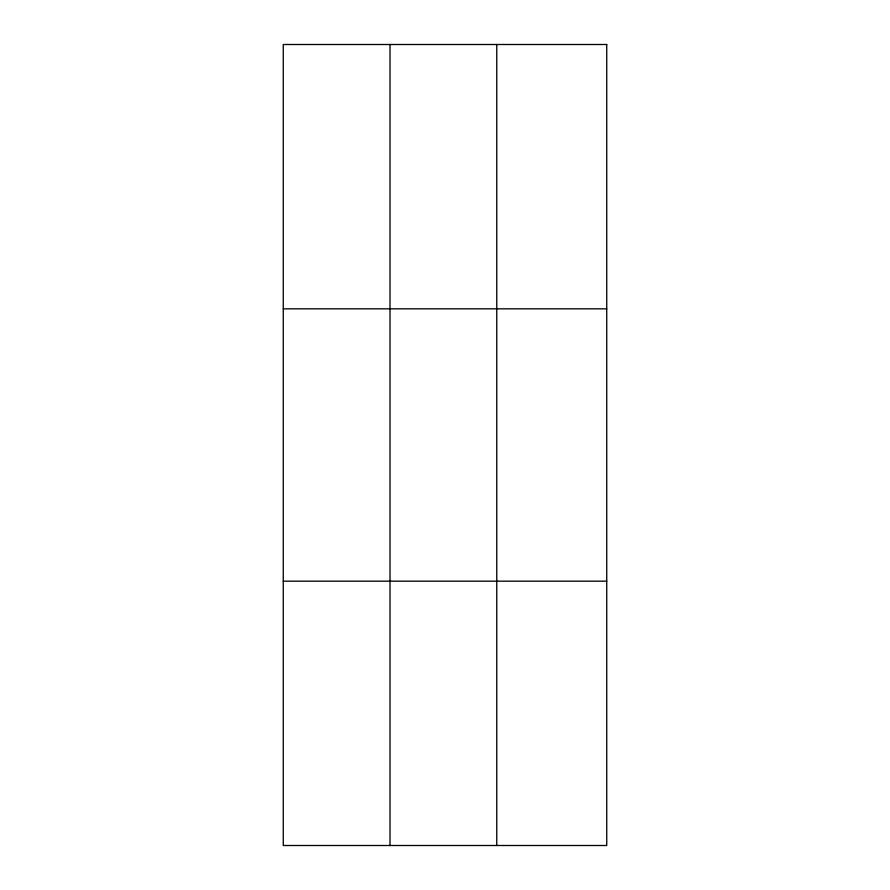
<?xml version="1.0" encoding="UTF-8"?>
<svg xmlns="http://www.w3.org/2000/svg" width="890" height="890" viewBox="0 0 890 890"><rect width="100%" height="100%" fill="white"/><g stroke="black" fill="none" stroke-linecap="round" stroke-linejoin="round"><path stroke-width="1.33" d="M390.009 845.5L390.009 44.5M496.753 845.5L496.753 44.5M283.265 308.83L606.735 308.83M283.265 581.17L606.735 581.17M606.735 44.5L606.735 845.5L283.265 845.5L283.265 44.5L606.735 44.5"/></g></svg>
